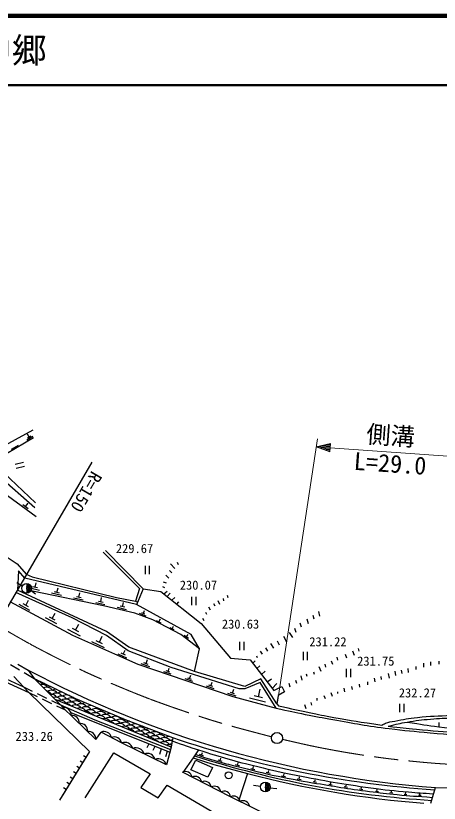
# Model space of a CAD drawing. Units: millimetres, scale not verified. Extents: x 40000 to 680000, y 20000 to 380000.
# Drawn here: x 435582 to 496743, y 266334 to 380000 of the extents above; entities that cross this region are included whole.
import ezdxf
from ezdxf.enums import TextEntityAlignment as Align

# ---------------------------------------------------------------- set-up
doc = ezdxf.new("R2010")
doc.units = ezdxf.units.MM
doc.header["$LTSCALE"] = 1000
doc.linetypes.add('CHAIN', pattern=[18.5, 12, -1.5, 3.5, -1.5])
for name, color, linetype, lineweight in [('M-BGD', 7, 'Continuous', 25), ('M-BMK', 2, 'CHAIN', 13), ('M-BMK-SRVR', 3, 'Continuous', 25), ('M-STR-HTXT', 7, 'Continuous', 13), ('M-TTL', 2, 'Continuous', 140), ('M-TTL-LINE', 7, 'Continuous', 50)]:
    doc.layers.add(name, color=color, linetype=linetype, lineweight=lineweight)
doc.layers.add('M-TTL-TXT', color=7, linetype='Continuous')
doc.styles.add('ＭＳ ゴシック', font='')
doc.styles.get('ＭＳ ゴシック').set_extended_font_data('MS Gothic')

msp = doc.modelspace()

# ---------------------------------------------------------------- linework, layer by layer
at = {"layer": 'M-BGD'}
for p, q in [((438073, 320205), (432834, 317355)), ((437518, 319179), (437271, 319591)), ((438139, 319093), (432526, 315756)), ((438066, 319263), (437179, 318739)), ((437739, 319310), (437296, 319048)), ((435910, 317994), (434917, 317407)), ((432777, 315005), (438442, 309715)), ((436682, 315515), (435518, 315223)), ((436828, 314933), (435664, 314641)), ((431393, 312941), (438532, 307738)), ((433021, 313620), (438358, 309026)), ((437370, 308853), (436607, 309430)), ((436988, 309142), (437370, 309653)), ((448548, 302825), (453980, 297306)), ((433761, 302258), (435804, 300906)), ((435804, 300906), (437078, 299385)), ((454259, 300620), (454259, 299420)), ((454859, 300620), (454859, 299420)), ((458539, 300200), (457946, 300877)), ((458877, 301131), (459047, 300793)), ((435968, 299896), (435836, 297097)), ((436880, 298812), (435968, 299896)), ((457692, 298845), (457269, 299269)), ((457777, 299946), (458115, 299607)), ((436511, 297661), (435745, 298154)), ((452998, 295019), (436880, 298812)), ((438376, 297501), (438530, 298156)), ((457353, 298083), (456930, 298253)), ((443738, 293098), (435586, 296743)), ((448674, 291113), (435836, 297097)), ((439009, 297051), (437608, 297390)), ((438429, 296496), (437755, 297023)), ((448271, 294828), (437992, 296957)), ((438727, 297416), (438026, 297586)), ((441885, 296673), (441184, 296843)), ((441535, 296758), (441689, 297413)), ((444692, 296069), (444828, 296728)), ((453980, 297306), (453043, 294995)), ((453980, 297306), (456550, 296897)), ((456550, 296897), (462367, 292263)), ((457099, 297406), (456845, 297575)), ((456946, 296582), (457459, 296952)), ((437028, 294897), (437447, 295627)), ((442168, 296308), (440766, 296647)), ((445337, 295636), (443926, 295938)), ((445044, 295994), (444339, 296144)), ((447861, 295400), (447990, 296024)), ((457438, 296190), (457885, 296645)), ((458103, 295660), (458554, 296025)), ((460972, 296142), (460972, 294942)), ((461572, 296142), (461572, 294942)), ((465058, 295035), (464804, 295543)), ((465651, 295543), (465566, 295882)), ((466243, 295967), (466159, 296305)), ((434747, 295459), (443763, 290598)), ((437627, 294132), (436067, 295038)), ((437418, 294670), (436639, 295123)), ((448471, 294990), (447136, 295276)), ((448195, 295329), (447527, 295471)), ((452763, 293770), (448271, 294828)), ((451582, 294268), (450260, 294610)), ((451320, 294617), (450659, 294788)), ((450989, 294703), (451145, 295321)), ((452862, 295482), (453197, 295374)), ((460930, 290695), (452998, 295019)), ((458836, 295076), (459136, 295410)), ((463703, 294189), (463449, 294612)), ((464381, 294781), (464211, 295120)), ((440856, 292991), (441255, 293764)), ((455364, 292788), (452763, 293770)), ((454401, 293341), (453475, 293734)), ((454248, 293625), (453785, 293821)), ((454017, 293723), (454197, 294156)), ((463195, 293596), (463026, 293850)), ((478689, 292919), (478520, 293427)), ((479282, 294019), (479451, 293342)), ((441509, 292228), (439857, 293094)), ((441269, 292775), (440443, 293208)), ((448679, 290553), (443738, 293098)), ((444233, 291320), (444676, 292179)), ((459439, 290677), (455364, 292788)), ((456574, 292332), (455918, 292664)), ((456246, 292498), (456465, 292937)), ((462367, 292263), (466597, 287269)), ((462772, 292665), (462603, 293003)), ((476827, 291733), (476657, 292326)), ((477843, 292241), (477673, 292919)), ((444957, 290473), (443123, 291434)), ((444691, 291080), (443774, 291560)), ((451903, 288854), (448674, 291113)), ((458480, 291344), (457901, 291637)), ((458190, 291490), (458383, 291878)), ((476065, 290971), (475895, 291564)), ((421476, 290156), (436694, 283118)), ((443763, 290598), (449840, 287893)), ((447667, 289571), (448077, 290446)), ((451818, 288343), (448679, 290553)), ((462131, 288621), (459439, 290677)), ((460509, 290098), (459921, 290531)), ((460215, 290314), (460501, 290708)), ((462131, 288621), (460930, 290695)), ((474268, 290432), (474678, 289650)), ((475058, 290963), (475527, 290259)), ((448423, 288752), (446554, 289643)), ((448134, 289349), (447200, 289794)), ((461392, 285327), (451903, 288854)), ((467903, 289647), (467903, 288447)), ((468503, 289647), (468503, 288447)), ((471662, 288770), (471916, 288262)), ((472351, 289368), (472788, 288695)), ((473355, 289786), (473609, 289193)), ((449840, 287893), (453226, 286392)), ((451631, 287294), (450376, 287870)), ((451432, 287689), (450805, 287977)), ((451119, 287833), (451384, 288420)), ((458039, 285914), (451818, 288343)), ((461392, 285327), (462131, 288621)), ((470477, 287331), (470392, 287585)), ((470900, 288262), (471154, 287839)), ((477072, 288206), (477072, 287006)), ((477672, 288206), (477672, 287006)), ((483177, 287839), (483346, 287331)), ((484215, 288333), (484456, 287692)), ((485039, 288685), (485124, 288262)), ((426092, 287548), (437449, 282302)), ((454938, 286010), (453680, 286455)), ((454712, 286373), (454083, 286596)), ((454398, 286484), (454602, 287072)), ((466597, 287269), (469437, 287048)), ((469437, 287048), (472865, 282590)), ((469799, 286569), (470138, 286907)), ((481145, 286907), (481314, 286399)), ((482076, 286992), (481991, 287415)), ((494522, 285976), (494522, 286569)), ((495538, 286230), (495538, 286738)), ((496723, 286399), (496723, 286823)), ((434836, 286370), (436124, 285600)), ((435885, 286413), (437372, 285553)), ((437372, 285553), (438224, 284345)), ((453226, 286392), (466913, 281741)), ((458049, 284962), (456975, 285305)), ((457850, 285262), (457313, 285434)), ((457581, 285348), (457738, 285850)), ((467828, 282840), (458039, 285914)), ((468670, 283208), (461392, 285327)), ((470392, 285807), (470815, 286145)), ((471067, 284928), (471581, 285384)), ((479367, 286061), (479621, 285383)), ((480213, 286399), (480298, 285976)), ((483321, 285750), (483321, 284550)), ((483921, 285750), (483921, 284550)), ((490458, 284791), (490373, 285383)), ((491389, 285045), (491305, 285553)), ((492321, 285214), (492236, 285807)), ((493421, 285637), (493421, 286061)), ((435311, 284639), (436694, 283118)), ((436811, 285190), (438224, 284345)), ((438224, 284345), (442038, 280545)), ((438224, 284345), (444227, 281429)), ((461135, 283914), (460072, 284280)), ((460942, 284218), (460411, 284401)), ((460676, 284309), (460844, 284807)), ((470982, 284308), (468670, 283208)), ((473300, 280700), (470982, 284308)), ((471897, 283849), (472530, 284311)), ((476742, 284706), (476911, 284113)), ((477673, 284621), (477589, 284960)), ((478605, 285299), (478689, 284960)), ((487495, 283859), (487410, 284367)), ((488426, 284198), (488341, 284621)), ((489373, 285079), (489518, 284392)), ((436694, 283118), (437449, 282302)), ((436694, 283118), (437969, 282504)), ((464249, 282856), (463129, 283241)), ((464046, 283176), (463486, 283369)), ((463766, 283273), (463942, 283796)), ((470879, 283755), (468665, 282828)), ((473180, 280062), (470879, 283755)), ((472619, 282910), (473303, 283604)), ((472865, 282590), (473993, 283184)), ((473993, 283184), (474405, 282408)), ((475218, 283097), (475049, 283605)), ((475980, 284113), (476149, 283690)), ((484193, 282759), (484108, 283182)), ((485293, 283097), (485209, 283521)), ((486394, 283859), (486394, 283436)), ((437449, 282302), (446251, 273790)), ((437449, 282302), (438685, 281723)), ((438690, 282157), (440042, 281506)), ((467418, 281786), (466187, 282196)), ((467192, 282135), (466577, 282340)), ((466885, 282237), (467072, 282813)), ((468665, 282828), (467828, 282840)), ((470619, 281693), (470879, 282786)), ((474405, 282408), (473472, 281886)), ((481314, 281743), (481145, 282251)), ((482076, 282166), (482076, 282420)), ((483092, 282420), (483007, 282928)), ((439409, 281383), (440767, 280747)), ((440762, 281159), (442038, 280545)), ((458013, 274442), (441268, 281313)), ((444227, 281429), (451378, 278410)), ((466913, 281741), (473180, 280062)), ((471673, 280940), (469336, 281512)), ((471203, 281550), (470035, 281837)), ((473472, 281886), (473300, 280700)), ((478351, 280473), (478266, 280896)), ((479113, 281150), (479113, 281489)), ((480298, 281404), (480129, 281827)), ((441492, 280407), (442728, 279828)), ((442038, 280545), (442390, 280158)), ((447140, 275522), (442390, 280158)), ((473300, 280700), (473514, 280393)), ((477504, 279965), (477335, 280557)), ((491018, 280683), (491018, 279483)), ((491618, 280683), (491618, 279483)), ((443560, 279431), (457819, 273683)), ((451378, 278410), (458200, 275816)), ((496662, 278010), (496662, 277375)), ((447140, 275522), (447905, 276601)), ((458179, 275319), (458013, 274442)), ((458274, 275791), (458179, 275319)), ((454803, 274899), (454505, 274315)), ((455674, 274548), (455356, 273955)), ((456578, 274184), (456337, 273378)), ((458013, 274442), (457352, 271862)), ((461992, 274028), (461406, 273164)), ((445773, 273020), (441907, 266790)), ((446251, 273790), (442385, 267560)), ((445365, 273247), (445751, 272985)), ((457465, 273826), (457224, 273020)), ((461219, 272892), (459704, 270788)), ((461406, 273164), (461219, 272892)), ((462699, 273170), (462120, 273363)), ((462410, 273267), (462536, 273654)), ((465109, 272461), (465218, 272853)), ((444409, 271707), (444796, 271444)), ((444887, 272477), (445273, 272215)), ((460885, 271158), (461580, 272557)), ((461580, 272557), (463990, 271514)), ((465403, 272378), (464816, 272544)), ((467925, 271710), (467332, 271855)), ((467629, 271782), (467723, 272178)), ((443931, 270937), (444318, 270674)), ((463319, 270091), (460885, 271158)), ((463990, 271514), (463319, 270091)), ((469037, 270651), (467856, 266900)), ((470123, 271156), (469529, 271298)), ((469826, 271227), (469919, 271623)), ((472318, 270629), (471753, 270764)), ((472036, 270696), (472124, 271074)), ((474257, 270190), (474334, 270570)), ((442975, 269396), (443362, 269134)), ((443453, 270166), (443840, 269904)), ((474542, 270130), (473973, 270250)), ((476787, 269705), (476217, 269819)), ((476502, 269762), (476575, 270142)), ((479029, 269315), (478529, 269415)), ((478779, 269365), (478843, 269699)), ((442495, 268629), (442882, 268367)), ((470919, 268770), (469924, 268884)), ((473300, 268418), (472297, 268532)), ((481276, 268942), (480774, 269032)), ((481025, 268987), (481083, 269322)), ((483495, 268596), (483006, 268684)), ((483251, 268640), (483307, 268966)), ((485716, 268270), (485245, 268349)), ((485481, 268309), (485531, 268624)), ((487746, 268015), (487787, 268315)), ((495538, 266333), (496181, 268622)), ((496215, 268619), (497909, 268535)), ((487971, 267983), (487521, 268047)), ((490022, 267775), (489615, 267824)), ((489819, 267799), (489850, 268071)), ((492070, 267567), (491663, 267616)), ((491866, 267591), (491897, 267863)), ((494131, 267429), (493722, 267467)), ((493926, 267448), (493950, 267720))]:
    msp.add_line(p, q, dxfattribs=at)
for points in [[(448209, 302571), (453459, 297321), (452862, 295482)], [(437078, 299385), (437965, 299015), (450157, 296051), (452862, 295482)], [(442038, 280545), (447024, 278356), (457926, 274102)], [(457352, 271862), (450876, 275040), (447905, 276601)], [(445585, 267095), (449733, 273615), (454983, 270567), (453628, 268619), (456168, 267095), (457438, 268958), (471154, 260915), (469545, 258205)], [(461219, 272892), (464211, 271921), (469037, 270651)], [(473510, 263824), (466607, 267264), (459658, 270811)]]:
    msp.add_lwpolyline(points, dxfattribs=at)
for centre, radius in [((437146, 297368), 700), ((466318, 270376), 500), ((471614, 268682), 700)]:
    msp.add_circle(centre, radius, dxfattribs=at)
for centre, radius, start, end in [((437146, 297368), 560, 270, 90), ((437146, 297368), 420, 270, 90), ((437146, 297368), 280, 270, 90), ((437146, 297368), 140, 270, 90), ((437146, 297368), 20, 270, 90), ((507164, 417372), 149155, 242.10102, 265.79054), ((437982, 283262), 1088, 70.61619, 75.48636), ((437982, 283262), 1088, 36.39718, 57.75761), ((438669, 282836), 1088, 36.39718, 91.1259), ((439460, 283001), 1088, 116.02771, 123.60282), ((439355, 282410), 1088, 36.39718, 103.36188), ((440146, 282575), 1088, 110.13262, 123.60282), ((440042, 281985), 1088, 36.39718, 114.13822), ((440833, 282150), 1088, 103.57814, 123.60282), ((439251, 281819), 1088, 36.39718, 56.97513), ((439938, 281394), 1088, 36.39718, 80.97607), ((440728, 281559), 1088, 36.39718, 123.60282), ((440624, 280968), 1088, 36.39718, 95.15981), ((441415, 281133), 1088, 36.39718, 123.60282), ((441519, 281724), 1088, 95.94022, 123.60282), ((442206, 281298), 1088, 86.09049, 123.60282), ((442892, 280873), 1088, 36.39718, 123.60282), ((442206, 281298), 1088, 36.39718, 42.28331), ((443683, 281038), 1088, 120.68597, 123.60282), ((441311, 280542), 1088, 36.39718, 106.8257), ((442101, 280708), 1088, 36.39718, 123.60282), ((441997, 280117), 1088, 36.39718, 107.98557), ((442788, 280282), 1088, 36.39718, 123.60282), ((442684, 279691), 1088, 39.97492, 95.40933), ((443474, 279856), 1088, 36.39718, 123.60282), ((443579, 280447), 1088, 36.39718, 123.60282), ((444265, 280021), 1088, 36.39718, 123.60282), ((444369, 280612), 1088, 115.17796, 123.60282), ((445056, 280187), 1088, 107.99252, 123.60282), ((445742, 279761), 1088, 96.51475, 123.60282), ((442522, 279106), 1060, 354.21948, 97.17474), ((444161, 279431), 1088, 36.39718, 121.44752), ((444952, 279596), 1088, 36.39718, 123.60282), ((444847, 279005), 1088, 36.39718, 112.15165), ((445638, 279170), 1088, 36.39718, 123.60282), ((445534, 278579), 1088, 36.39718, 100.94517), ((446325, 278744), 1088, 36.39718, 123.60282), ((446429, 279335), 1088, 76.60382, 123.60282), ((447115, 278910), 1088, 36.39718, 123.60282), ((445742, 279761), 1088, 36.39718, 37.71262), ((447220, 279500), 1088, 122.80893, 123.60282), ((446429, 279335), 1088, 36.39718, 57.62355), ((447906, 279075), 1088, 114.37124, 123.60282), ((448593, 278649), 1088, 104.22178, 123.60282), ((443710, 277947), 1060, 354.21948, 97.17474), ((446220, 278153), 1088, 51.18181, 84.20244), ((447011, 278319), 1088, 36.39718, 123.60282), ((447802, 278484), 1088, 36.39718, 123.60282), ((447698, 277893), 1088, 36.39718, 116.0291), ((448488, 278058), 1088, 36.39718, 123.60282), ((448384, 277467), 1088, 36.39718, 105.76194), ((449175, 277633), 1088, 36.39718, 123.60282), ((449279, 278223), 1088, 90.16109, 123.60282), ((449966, 277798), 1088, 36.39718, 123.60282), ((449279, 278223), 1088, 36.39718, 44.98398), ((450756, 277963), 1088, 118.7835, 123.60282), ((451443, 277537), 1088, 109.2037, 123.60282), ((444897, 276788), 1060, 354.21948, 97.17474), ((449071, 277042), 1088, 43.16593, 92.21832), ((449861, 277207), 1088, 36.39718, 123.60282), ((450548, 276781), 1088, 36.39718, 119.68559), ((450652, 277372), 1088, 36.39718, 123.60282), ((451339, 276946), 1088, 36.39718, 123.60282), ((451234, 276356), 1088, 36.39718, 110.10847), ((452025, 276521), 1088, 36.39718, 123.60282), ((452129, 277112), 1088, 97.29709, 123.60282), ((452816, 276686), 1088, 36.39718, 123.60282), ((453502, 276260), 1088, 36.39718, 123.60282), ((452129, 277112), 1088, 36.39718, 39.74657), ((453607, 276851), 1088, 121.44352, 123.60282), ((454293, 276425), 1088, 110.24899, 123.60282), ((446085, 275629), 1060, 354.21948, 97.17474), ((448332, 275609), 1080, 11.27827, 113.24537), ((451921, 275930), 1088, 37.09579, 98.28846), ((452712, 276095), 1088, 36.39718, 123.60282), ((453398, 275669), 1088, 36.39718, 123.16792), ((452607, 275504), 1088, 57.20196, 78.18229), ((454189, 275835), 1088, 36.39718, 123.60282), ((454085, 275244), 1088, 36.39718, 114.1201), ((454875, 275409), 1088, 36.39718, 123.60282), ((454980, 276000), 1088, 95.56302, 123.60282), ((455666, 275574), 1088, 36.39718, 123.60282), ((456353, 275148), 1088, 36.39718, 123.60282), ((454980, 276000), 1088, 36.39718, 42.84951), ((456457, 275739), 1088, 119.58289, 123.60282), ((457143, 275314), 1088, 107.98547, 123.60282), ((449817, 274828), 1080, 11.27827, 113.24537), ((451326, 273909), 1216, 16.02355, 111.70792), ((454771, 274818), 1088, 36.39718, 103.42216), ((455562, 274983), 1088, 36.39718, 123.60282), ((455458, 274392), 1088, 46.80573, 88.57852), ((456248, 274558), 1088, 36.39718, 123.60282), ((456935, 274132), 1088, 36.39718, 117.88025), ((457039, 274723), 1088, 36.39718, 123.60282), ((457726, 274297), 1088, 65.69087, 123.60282), ((457830, 274888), 1088, 92.07578, 123.60282), ((458516, 274462), 1088, 105.96861, 123.60282), ((506309, 418541), 150615, 251.37239, 266.10684), ((452945, 273115), 1216, 16.02355, 111.70792), ((457621, 273706), 1088, 66.08752, 107.98218), ((458412, 273871), 1088, 106.53705, 123.60282), ((454564, 272321), 1216, 16.02355, 111.70792), ((504619, 409188), 142723, 252.37563, 266.39869), ((456183, 271526), 1216, 16.02355, 111.70792), ((460098, 269957), 961, 8.67316, 117.24083), ((505741, 409910), 144014, 255.23471, 265.53211), ((461488, 269247), 961, 8.67316, 117.24083), ((462878, 268538), 961, 8.67316, 117.24083), ((464268, 267828), 961, 8.67316, 117.24083), ((471614, 268682), 560, 270, 90), ((471614, 268682), 420, 270, 90), ((471614, 268682), 280, 270, 90), ((471614, 268682), 140, 270, 90), ((471614, 268682), 20, 270, 90), ((465657, 267119), 961, 8.67316, 117.24083), ((467055, 266433), 944, 8.68297, 118.33492), ((468436, 265745), 944, 8.68297, 118.33492)]:
    msp.add_arc(centre, radius, start, end, dxfattribs=at)
for points, knots in [([(473180, 280062), (475216, 279608), (475747, 279488), (477400, 279158), (478946, 278849), (479813, 278686), (481366, 278418), (484535, 277871), (486301, 277499), (489492, 277105), (491798, 276820), (493097, 276718), (495411, 276511), (498256, 276256), (499852, 276129), (502703, 275956), (509014, 275572), (512557, 275493), (518871, 275174), (522263, 275002), (524162, 274877), (527554, 274702), (531935, 274474), (534385, 274273), (538770, 274137), (541853, 274040), (542853, 274017), (546667, 273977)], [0, 0, 0, 0, 1, 1, 1, 2, 2, 2, 3, 3, 3, 4, 4, 4, 5, 5, 5, 6, 6, 6, 7, 7, 7, 8, 8, 8, 9, 9, 9, 9]), ([(473514, 280393), (475662, 279914), (476213, 279789), (477949, 279431), (479339, 279144), (480117, 278984), (481512, 278721), (484205, 278214), (485095, 278104), (488440, 277606)], [0, 0, 0, 0, 1, 1, 1, 2, 2, 2, 3, 3, 3, 3]), ([(488440, 277606), (488665, 277747), (488750, 277783), (488959, 277877), (489459, 278101), (489785, 278103), (490324, 278204), (491590, 278443), (492298, 278598), (493580, 278732), (495478, 278930), (496552, 278913), (498456, 279041), (500147, 279155), (500679, 279194), (502784, 279348)], [0, 0, 0, 0, 1, 1, 1, 2, 2, 2, 3, 3, 3, 4, 4, 4, 5, 5, 5, 5]), ([(489384, 277460), (490664, 277778), (491031, 277861), (492100, 278054), (493405, 278290), (494147, 278361), (495466, 278486), (496784, 278611), (497528, 278600), (498850, 278668), (500355, 278745), (500829, 278767), (502705, 278853)], [0, 0, 0, 0, 1, 1, 1, 2, 2, 2, 3, 3, 3, 4, 4, 4, 4]), ([(489384, 277460), (491337, 277224), (491853, 277170), (493439, 277015), (495899, 276775), (497281, 276680), (499749, 276544), (501888, 276426), (503088, 276403), (505228, 276304), (508909, 276134), (510069, 276066), (514651, 275818)], [0, 0, 0, 0, 1, 1, 1, 2, 2, 2, 3, 3, 3, 4, 4, 4, 4]), ([(492100, 278054), (494284, 277686), (494886, 277596), (496681, 277375), (498996, 277089), (499782, 277052), (502630, 276865)], [0, 0, 0, 0, 1, 1, 1, 2, 2, 2, 2]), ([(458179, 275319), (459998, 274670), (460496, 274513), (461992, 274028), (465286, 272960), (467159, 272437), (470523, 271620), (472677, 271097), (473881, 270786), (476060, 270376), (480261, 269587), (482616, 269137), (486851, 268559), (488978, 268268), (490177, 268150), (492316, 267967), (493729, 267847), (494197, 267810), (495923, 267703)], [0, 0, 0, 0, 1, 1, 1, 2, 2, 2, 3, 3, 3, 4, 4, 4, 5, 5, 5, 6, 6, 6, 6]), ([(461556, 273384), (463012, 272900), (463404, 272767), (464604, 272421), (465680, 272112), (466289, 271960), (467375, 271688), (469746, 271093), (471067, 270722), (473462, 270232), (475395, 269837), (476481, 269627), (478427, 269304), (481637, 268772), (483435, 268460), (486663, 268044), (488225, 267843), (489103, 267746), (490671, 267590), (492662, 267392), (493313, 267354), (495778, 267187)], [0, 0, 0, 0, 1, 1, 1, 2, 2, 2, 3, 3, 3, 4, 4, 4, 5, 5, 5, 6, 6, 6, 7, 7, 7, 7])]:
    msp.add_open_spline(points, degree=3, knots=knots, dxfattribs=at)
at = {"layer": 'M-BMK'}
for points in [[(432896, 292042), (436752, 289796), (437830, 289177), (441086, 287517), (444566, 285743), (446560, 284831), (450157, 283312), (454122, 281637), (456391, 280802), (460469, 279424), (465119, 277853), (466755, 277444), (472535, 275921)], [(474094, 275558), (477485, 274780), (478397, 274559), (481180, 274046), (483483, 273622), (484779, 273408), (487098, 273080), (489535, 272735), (490907, 272584), (493357, 272344), (496884, 271997), (498066, 271967), (502412, 271762)]]:
    msp.add_open_spline(points, degree=3, knots=[0, 0, 0, 0, 1, 1, 1, 2, 2, 2, 3, 3, 3, 4, 4, 4, 4], dxfattribs=at)
at = {"layer": 'M-BMK-SRVR'}
msp.add_line((432896, 292042), (446641, 315552), dxfattribs=at)
msp.add_circle((473314, 275738), 800, dxfattribs=at)
at = {"layer": 'M-STR-HTXT'}
for p, q in [((473402, 280912), (479160, 318910)), ((478991, 317792), (481028, 318249)), ((478991, 317792), (480943, 317052)), ((478991, 317792), (480986, 317651)), ((480977, 317531), (479381, 317644)), ((480994, 317770), (479398, 317883)), ((479772, 317496), (480969, 317411)), ((479806, 317975), (481003, 317890)), ((480960, 317292), (480162, 317348)), ((481011, 318010), (480213, 318066)), ((480553, 317200), (480952, 317172)), ((480620, 318158), (481019, 318130)), ((480943, 317052), (481028, 318249)), ((480986, 317651), (500659, 316261))]:
    msp.add_line(p, q, dxfattribs=at)
at = {"layer": 'M-TTL'}
msp.add_line((680000, 380000), (40000, 380000), dxfattribs=at)
at = {"layer": 'M-TTL-LINE'}
msp.add_line((40000, 370000), (680000, 370000), dxfattribs=at)

# ---------------------------------------------------------------- texts
at = {"layer": 'M-BGD', "style": 'ＭＳ ゴシック'}
for s, p in [('229.67', (452736, 303101)), ('230.07', (461970, 297819)), ('230.63', (468047, 292197)), ('231.22', (480667, 289644)), ('231.75', (487580, 286853)), ('232.27', (493596, 282268)), ('233.26', (438247, 275994))]:
    msp.add_text(s, height=1320, dxfattribs=at).set_placement(p, align=Align.MIDDLE_CENTER)
at = {"layer": 'M-BMK-SRVR', "style": 'ＭＳ ゴシック'}
msp.add_text('R=150', height=1833, rotation=239.688, dxfattribs=at).set_placement((447350, 313965), align=Align.MIDDLE_LEFT)
at = {"layer": 'M-STR-HTXT', "style": 'ＭＳ ゴシック'}
for s, p in [('側溝', (486089, 317616)), ('L=29.0', (484286, 313702))]:
    msp.add_text(s, height=2566, rotation=355.96, dxfattribs=at).set_placement(p, align=Align.BOTTOM_LEFT)
at = {"layer": 'M-TTL-TXT', "style": 'ＭＳ ゴシック'}
msp.add_text('山口市仁保中郷', height=3666, dxfattribs=at).set_placement((405024, 375000), align=Align.MIDDLE_LEFT)

doc.saveas('drawing.dxf')
